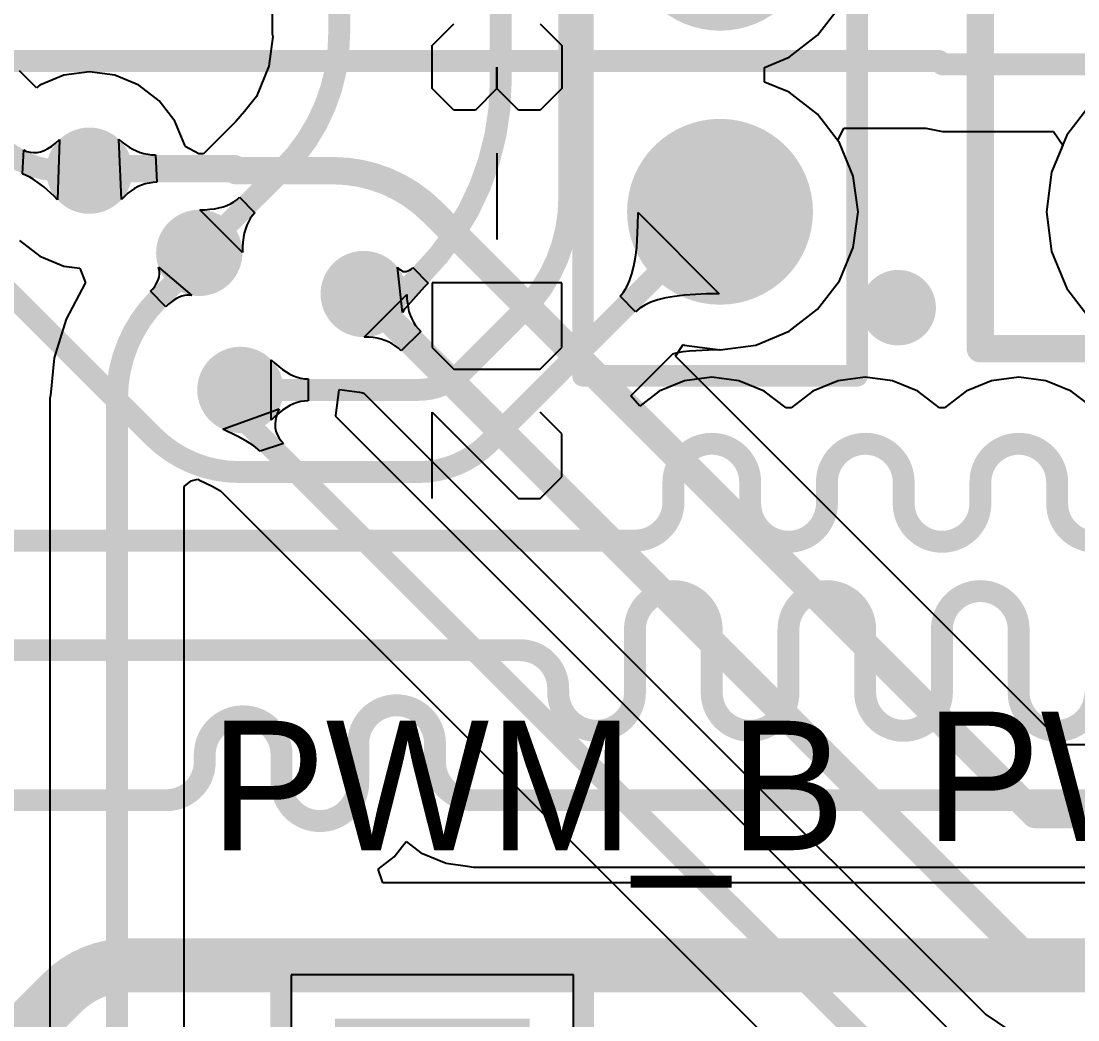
# Model space of a CAD drawing. Header units: millimetres. Extents: x -0.28 to 4.38, y -0.01 to 4.88.
# Drawn here: x 0.97 to 1.3556, y 2.0351 to 2.3996 of the extents above; entities that cross this region are included whole.
import ezdxf

# ---------------------------------------------------------------- set-up
doc = ezdxf.new("R2010")
doc.units = ezdxf.units.MM
doc.header["$MEASUREMENT"] = 0
for name, color, linetype in [('BottomLayer', 5, 'Continuous'), ('BottomOverlay', 54, 'Continuous'), ('BottomSolder', 6, 'Continuous'), ('MultiLayer', 9, 'Continuous'), ('PadHoleLayer', 156, 'Continuous'), ('TopLayer', 1, 'Continuous'), ('TopOverlay', 2, 'Continuous'), ('TopPaste', 8, 'Continuous'), ('TopSolder', 216, 'Continuous'), ('ViaHoleLayer', 16, 'Continuous')]:
    doc.layers.add(name, color=color, linetype=linetype)

# ---------------------------------------------------------------- blocks, each defined once
blk = doc.blocks.new('JP1_D1T_16')
at = {"layer": 'BottomLayer'}
blk.add_solid([(-0.0315, -0.0315), (0.0315, -0.0315), (-0.0315, 0.0315), (0.0315, 0.0315)], dxfattribs=at)
at = {"layer": 'BottomSolder'}
blk.add_solid([(-0.0355, -0.0355), (0.0355, -0.0355), (-0.0355, 0.0355), (0.0355, 0.0355)], dxfattribs=at)
at = {"layer": 'MultiLayer'}
blk.add_solid([(-0.0315, -0.0315), (0.0315, -0.0315), (-0.0315, 0.0315), (0.0315, 0.0315)], dxfattribs=at)
at = {"layer": 'PadHoleLayer', "const_width": 0.02165}
blk.add_lwpolyline([(-0.01083, 0, 1), (0.01083, 0, 1)], format="xyb", close=True, dxfattribs=at)
at = {"layer": 'TopLayer'}
blk.add_solid([(-0.0315, -0.0315), (0.0315, -0.0315), (-0.0315, 0.0315), (0.0315, 0.0315)], dxfattribs=at)
at = {"layer": 'TopOverlay'}
for points, const_width in [([(0.00492, 0.08071, 1), (-0.00492, 0.08071, 1)], 0.00984), ([(-0.00738, 0.08071, 1), (-0.00246, 0.08071, 1)], 0.00492), ([(0.00246, 0.08071, 1), (0.00738, 0.08071, 1)], 0.00492), ([(-0.05709, 0.05512, 1), (-0.05315, 0.05512, 1)], 0.00394), ([(-0.05709, 0.05512, 1), (-0.05315, 0.05512, 1)], 0.00394), ([(0.05315, 0.05512, 1), (0.05709, 0.05512, 1)], 0.00394), ([(0.05315, 0.05512, 1), (0.05709, 0.05512, 1)], 0.00394), ([(-0.05709, -0.05512, 1), (-0.05315, -0.05512, 1)], 0.00394), ([(-0.05709, -0.05512, 1), (-0.05315, -0.05512, 1)], 0.00394), ([(0.05315, -0.05512, 1), (0.05709, -0.05512, 1)], 0.00394), ([(0.05315, -0.05512, 1), (0.05709, -0.05512, 1)], 0.00394)]:
    blk.add_lwpolyline(points, format="xyb", close=True, dxfattribs=dict(at, const_width=const_width))
at = {"layer": 'TopOverlay', "const_width": 0.00787}
for points in [[(-0.05512, 0.05512), (-0.05512, -0.05512)], [(-0.05512, 0.05512), (0.05512, 0.05512)], [(0.05512, 0.05512), (0.05512, -0.05512)], [(-0.05512, -0.05512), (0.05512, -0.05512)]]:
    blk.add_lwpolyline(points, dxfattribs=at)
at = {"layer": 'TopSolder'}
blk.add_solid([(-0.0355, -0.0355), (0.0355, -0.0355), (-0.0355, 0.0355), (0.0355, 0.0355)], dxfattribs=at)
blk = doc.blocks.new('AS5047D_M______B_26')
at = {"layer": 'BottomOverlay', "const_width": 0.01}
for points in [[(-0.05, 0.68), (0.64, 0.68)], [(-0.05, 0.68), (-0.05, -0.07)]]:
    blk.add_lwpolyline(points, dxfattribs=at)
at = {"layer": 'BottomOverlay', "const_width": 0.005}
blk.add_lwpolyline([(-0.0525, 0.68, 1), (-0.0475, 0.68, 1)], format="xyb", close=True, dxfattribs=at)
blk.add_lwpolyline([(-0.0525, 0.68, 1), (-0.0475, 0.68, 1)], format="xyb", close=True, dxfattribs=at)
blk = doc.blocks.new('JP4_C1T_85')
at = {"layer": 'BottomLayer', "const_width": 0.02992}
blk.add_lwpolyline([(0.28504, 0, 1), (0.31496, 0, 1)], format="xyb", close=True, dxfattribs=at)
at = {"layer": 'BottomSolder', "const_width": 0.03392}
for points in [[(0.18304, 0, 1), (0.21696, 0, 1)], [(0.28304, 0, 1), (0.31696, 0, 1)]]:
    blk.add_lwpolyline(points, format="xyb", close=True, dxfattribs=at)
at = {"layer": 'MultiLayer', "const_width": 0.02992}
blk.add_lwpolyline([(0.28504, 0, 1), (0.31496, 0, 1)], format="xyb", close=True, dxfattribs=at)
at = {"layer": 'PadHoleLayer', "const_width": 0.02008}
blk.add_lwpolyline([(0.28996, 0, 1), (0.31004, 0, 1)], format="xyb", close=True, dxfattribs=at)
at = {"layer": 'TopLayer', "const_width": 0.02992}
blk.add_lwpolyline([(0.28504, 0, 1), (0.31496, 0, 1)], format="xyb", close=True, dxfattribs=at)
at = {"layer": 'TopOverlay', "const_width": 0.00787}
for points in [[(0.35985, 0.05), (-0.05984, 0.05)], [(0.35985, -0.05), (0.35985, 0.05)], [(0.35985, -0.05), (-0.05984, -0.05)]]:
    blk.add_lwpolyline(points, dxfattribs=at)
at = {"layer": 'TopOverlay', "const_width": 0.00394}
for points in [[(0.35788, 0.05, 1), (0.36182, 0.05, 1)], [(0.35788, 0.05, 1), (0.36182, 0.05, 1)], [(0.35788, -0.05, 1), (0.36182, -0.05, 1)], [(0.35788, -0.05, 1), (0.36182, -0.05, 1)]]:
    blk.add_lwpolyline(points, format="xyb", close=True, dxfattribs=at)
at = {"layer": 'TopSolder', "const_width": 0.03392}
for points in [[(0.18304, 0, 1), (0.21696, 0, 1)], [(0.28304, 0, 1), (0.31696, 0, 1)]]:
    blk.add_lwpolyline(points, format="xyb", close=True, dxfattribs=at)
blk = doc.blocks.new('RES_SMD_0603_BIG_99')
at = {"layer": 'TopLayer'}
for points in [[(-0.05575, -0.02165), (-0.02425, -0.02165), (-0.05575, 0.02165), (-0.02425, 0.02165)], [(0.02425, -0.02165), (0.05575, -0.02165), (0.02425, 0.02165), (0.05575, 0.02165)]]:
    blk.add_solid(points, dxfattribs=at)
at = {"layer": 'TopOverlay', "const_width": 0.00394}
for points in [[(0.06, 0.03), (-0.06, 0.03)], [(-0.06, 0.03), (-0.06, -0.03)], [(0.06, 0.03), (0.06, -0.03)], [(0.015, 0.02), (-0.015, 0.02)], [(-0.015, 0.02), (-0.015, -0.02)], [(0.015, 0.02), (0.015, -0.02)], [(0.015, -0.02), (-0.015, -0.02)], [(0.02, -0.03), (-0.06, -0.03)], [(0.06, -0.03), (0.02, -0.03)]]:
    blk.add_lwpolyline(points, dxfattribs=at)
at = {"layer": 'TopOverlay', "const_width": 0.00197}
for points in [[(-0.06098, 0.03, 1), (-0.05902, 0.03, 1)], [(-0.06098, 0.03, 1), (-0.05902, 0.03, 1)], [(0.05902, 0.03, 1), (0.06098, 0.03, 1)], [(0.05902, 0.03, 1), (0.06098, 0.03, 1)], [(-0.01599, 0.02, 1), (-0.01402, 0.02, 1)], [(-0.01599, 0.02, 1), (-0.01402, 0.02, 1)], [(0.01401, 0.02, 1), (0.01598, 0.02, 1)], [(0.01401, 0.02, 1), (0.01598, 0.02, 1)], [(-0.01599, -0.02, 1), (-0.01402, -0.02, 1)], [(-0.01599, -0.02, 1), (-0.01402, -0.02, 1)], [(0.01401, -0.02, 1), (0.01598, -0.02, 1)], [(0.01401, -0.02, 1), (0.01598, -0.02, 1)], [(-0.06098, -0.03, 1), (-0.05902, -0.03, 1)], [(-0.06098, -0.03, 1), (-0.05902, -0.03, 1)], [(0.01901, -0.03, 1), (0.02098, -0.03, 1)], [(0.01901, -0.03, 1), (0.02098, -0.03, 1)], [(0.05902, -0.03, 1), (0.06098, -0.03, 1)], [(0.05902, -0.03, 1), (0.06098, -0.03, 1)]]:
    blk.add_lwpolyline(points, format="xyb", close=True, dxfattribs=at)
at = {"layer": 'TopPaste'}
for points in [[(-0.05575, -0.02165), (-0.02425, -0.02165), (-0.05575, 0.02165), (-0.02425, 0.02165)], [(0.02425, -0.02165), (0.05575, -0.02165), (0.02425, 0.02165), (0.05575, 0.02165)]]:
    blk.add_solid(points, dxfattribs=at)
at = {"layer": 'TopSolder'}
for points in [[(-0.05975, -0.02565), (-0.02025, -0.02565), (-0.05975, 0.02565), (-0.02025, 0.02565)], [(0.02025, -0.02565), (0.05975, -0.02565), (0.02025, 0.02565), (0.05975, 0.02565)]]:
    blk.add_solid(points, dxfattribs=at)

msp = doc.modelspace()

# ---------------------------------------------------------------- linework, layer by layer
at = {"layer": 'BottomLayer'}
for p, q in [((1.26794, 2.35605), (1.27015, 2.36053)), ((1.27015, 2.36053), (1.30009, 2.36053)), ((1.30009, 2.36053), (1.30622, 2.35931)), ((1.00667, 2.33452), (1.00562, 2.35655)), ((1.00562, 2.35655), (1.00688, 2.35544)), ((1.26861, 2.35518), (1.26794, 2.35605)), ((1.30622, 2.35931), (1.34673, 2.35931)), ((1.34673, 2.35931), (1.35007, 2.35431)), ((1.00688, 2.35544), (1.00815, 2.35446)), ((1.00815, 2.35446), (1.00945, 2.35359)), ((1.00945, 2.35359), (1.01076, 2.35284)), ((1.01076, 2.35284), (1.01209, 2.3522)), ((1.01209, 2.3522), (1.01344, 2.35168)), ((1.27364, 2.34303), (1.26861, 2.35518)), ((1.35007, 2.35431), (1.34599, 2.34447)), ((1.01344, 2.35168), (1.01481, 2.35127)), ((1.01481, 2.35127), (1.01619, 2.35098)), ((1.01619, 2.35098), (1.0176, 2.35081)), ((1.0176, 2.35081), (1.01902, 2.35075)), ((1.01902, 2.35075), (1.01952, 2.34075)), ((1.34599, 2.34447), (1.34409, 2.33)), ((1.01667, 2.3405), (1.01529, 2.34019)), ((1.01808, 2.34069), (1.01667, 2.3405)), ((1.01952, 2.34075), (1.01808, 2.34069)), ((1.27535, 2.33), (1.27364, 2.34303)), ((1.00896, 2.33676), (1.00779, 2.33571)), ((1.01015, 2.3377), (1.00896, 2.33676)), ((1.01139, 2.33851), (1.01015, 2.3377)), ((1.01265, 2.33919), (1.01139, 2.33851)), ((1.01396, 2.33975), (1.01265, 2.33919)), ((1.01529, 2.34019), (1.01396, 2.33975)), ((1.00779, 2.33571), (1.00667, 2.33452)), ((1.27364, 2.31697), (1.27535, 2.33)), ((1.34409, 2.33), (1.34599, 2.31553)), ((0.96941, 2.3195), (0.97688, 2.31377)), ((0.97688, 2.31377), (0.98558, 2.31017)), ((1.26861, 2.30482), (1.27364, 2.31697)), ((1.34599, 2.31553), (1.35158, 2.30204)), ((0.98558, 2.31017), (0.9914, 2.30941)), ((1.02039, 2.30891), (1.02014, 2.30977)), ((1.02014, 2.30977), (1.03231, 2.29948)), ((0.9914, 2.30941), (0.99351, 2.30409)), ((1.02016, 2.30542), (1.0204, 2.3063)), ((1.02051, 2.30804), (1.02039, 2.30891)), ((1.0204, 2.3063), (1.02051, 2.30717)), ((1.02051, 2.30717), (1.02051, 2.30804)), ((0.99337, 2.30392), (0.98639, 2.29086)), ((0.99351, 2.30409), (0.99337, 2.30392)), ((1.01717, 2.30098), (1.01801, 2.30187)), ((1.01801, 2.30187), (1.01873, 2.30277)), ((1.01873, 2.30277), (1.01932, 2.30365)), ((1.01932, 2.30365), (1.0198, 2.30454)), ((1.0198, 2.30454), (1.02016, 2.30542)), ((1.2606, 2.2944), (1.26861, 2.30482)), ((1.35158, 2.30204), (1.36046, 2.29046)), ((1.02283, 2.29532), (1.01717, 2.30098)), ((1.02672, 2.29836), (1.02576, 2.29777)), ((1.02767, 2.29884), (1.02672, 2.29836)), ((1.02862, 2.29919), (1.02767, 2.29884)), ((1.02955, 2.29944), (1.02862, 2.29919)), ((1.03048, 2.29957), (1.02955, 2.29944)), ((1.0314, 2.29958), (1.03048, 2.29957)), ((1.03231, 2.29948), (1.0314, 2.29958)), ((1.09516, 2.28425), (1.11075, 2.29984)), ((1.11075, 2.29984), (1.11078, 2.29819)), ((1.11078, 2.29819), (1.11092, 2.2966)), ((1.02381, 2.29625), (1.02283, 2.29532)), ((1.02479, 2.29707), (1.02381, 2.29625)), ((1.02576, 2.29777), (1.02479, 2.29707)), ((1.11092, 2.2966), (1.11116, 2.29508)), ((1.11116, 2.29508), (1.11151, 2.29363)), ((1.25018, 2.28639), (1.2606, 2.2944)), ((0.98639, 2.29086), (0.98209, 2.27668)), ((1.11151, 2.29363), (1.11196, 2.29224)), ((1.11196, 2.29224), (1.11252, 2.29092)), ((1.11252, 2.29092), (1.11318, 2.28966)), ((1.11318, 2.28966), (1.11394, 2.28847)), ((1.11394, 2.28847), (1.11481, 2.28735)), ((1.11481, 2.28735), (1.11578, 2.28629)), ((1.23803, 2.28136), (1.25018, 2.28639)), ((1.09681, 2.28422), (1.09516, 2.28425)), ((1.0984, 2.28408), (1.09681, 2.28422)), ((1.09992, 2.28384), (1.0984, 2.28408)), ((1.10137, 2.28349), (1.09992, 2.28384)), ((1.10276, 2.28304), (1.10137, 2.28349)), ((1.10408, 2.28248), (1.10276, 2.28304)), ((1.11578, 2.28629), (1.10871, 2.27922)), ((1.10534, 2.28182), (1.10408, 2.28248)), ((1.10653, 2.28106), (1.10534, 2.28182)), ((1.10765, 2.28019), (1.10653, 2.28106)), ((1.10871, 2.27922), (1.10765, 2.28019)), ((1.20877, 2.27728), (1.21161, 2.28151)), ((1.21161, 2.28151), (1.21197, 2.28136)), ((1.21197, 2.28136), (1.225, 2.27965)), ((1.225, 2.27965), (1.23803, 2.28136)), ((0.98209, 2.27668), (0.98074, 2.26299)), ((1.35056, 2.13549), (1.20877, 2.27728)), ((1.08483, 2.25567), (1.08606, 2.265)), ((1.08606, 2.265), (1.08616, 2.26511)), ((1.08616, 2.26511), (1.09345, 2.26415)), ((1.09345, 2.26415), (1.09472, 2.26387)), ((1.09472, 2.26387), (1.09509, 2.26386)), ((1.09509, 2.26386), (1.32198, 2.03698)), ((0.98074, 2.26299), (0.98053, 2.26194)), ((0.98053, 2.26194), (0.98053, 2.02306)), ((1.04361, 2.25061), (1.06416, 2.25811)), ((1.06352, 2.25663), (1.06305, 2.2552)), ((1.06416, 2.25811), (1.06352, 2.25663)), ((1.0847, 2.25536), (1.08483, 2.25567)), ((1.06277, 2.25381), (1.06265, 2.25247)), ((1.06265, 2.25247), (1.06272, 2.25118)), ((1.06305, 2.2552), (1.06277, 2.25381)), ((1.34625, 1.99382), (1.0847, 2.25536)), ((1.04905, 2.24801), (1.04361, 2.25061)), ((1.05203, 2.24637), (1.04905, 2.24801)), ((1.06272, 2.25118), (1.06296, 2.24994)), ((1.06296, 2.24994), (1.06338, 2.24873)), ((1.06338, 2.24873), (1.06398, 2.24758)), ((1.0545, 2.2448), (1.05203, 2.24637)), ((1.05553, 2.24404), (1.0545, 2.2448)), ((1.05644, 2.2433), (1.05553, 2.24404)), ((1.0657, 2.24541), (1.05722, 2.24258)), ((1.06398, 2.24758), (1.06475, 2.24647)), ((1.06475, 2.24647), (1.0657, 2.24541)), ((1.05722, 2.24258), (1.05644, 2.2433)), ((1.03206, 2.2318), (1.03447, 2.23247)), ((1.03447, 2.23247), (1.03483, 2.2322)), ((1.02947, 2.22974), (1.03206, 2.2318)), ((1.02947, 2.02641), (1.02947, 2.22974)), ((1.03483, 2.2322), (1.03974, 2.22986)), ((1.03974, 2.22986), (1.04163, 2.22882)), ((1.04163, 2.22882), (1.04274, 2.22811)), ((1.04274, 2.22811), (1.27241, 1.99844)), ((2.25944, 2.13549), (1.35056, 2.13549)), ((1.1715, 2.0515), (1.0685, 2.0515)), ((1.0685, 2.0515), (1.0685, 1.95447)), ((1.1715, 1.99382), (1.1715, 2.0515)), ((1.32198, 2.03698), (1.33025, 2.03145))]:
    msp.add_line(p, q, dxfattribs=at)
for points, const_width in [([(0.65414, 2.385), (1.305, 2.385)], 0.008), ([(1.305, 2.385), (1.30622, 2.38378)], 0.008), ([(1.30622, 2.38378), (1.94622, 2.38378)], 0.008), ([(0.99491, 2.345), (0.99566, 2.34575)], 0.01), ([(0.99566, 2.34575), (1.04774, 2.34575)], 0.01), ([(1.04774, 2.34575), (1.04848, 2.345)], 0.01), ([(1.04848, 2.345), (1.08379, 2.345)], 0.01), ([(1.12, 2.33), (1.34, 2.11)], 0.01), ([(1.035, 2.31315), (1.035, 2.315)], 0.008), ([(1.02, 2.29815), (1.035, 2.31315)], 0.008), ([(1.095, 2.3), (1.34, 2.055)], 0.01), ([(1.05, 2.25546), (1.05, 2.265)], 0.008), ([(1.005, 2.02306), (1.005, 2.26194)], 0.008), ([(1.05, 2.25546), (1.33611, 1.96935)], 0.008), ([(1.34, 2.11), (1.905, 2.11)], 0.01), ([(1.34, 2.055), (1.83, 2.055)], 0.01)]:
    msp.add_lwpolyline(points, dxfattribs=dict(at, const_width=const_width))
for points, const_width in [([(1.303, 2.385, 1), (1.307, 2.385, 1)], 0.004), ([(1.303, 2.385, 1), (1.307, 2.385, 1)], 0.004), ([(1.30422, 2.38378, 1), (1.30822, 2.38378, 1)], 0.004), ([(1.30422, 2.38378, 1), (1.30822, 2.38378, 1)], 0.004), ([(0.98703, 2.345, 1), (1.00278, 2.345, 1)], 0.01575), ([(0.99241, 2.345, 1), (0.99741, 2.345, 1)], 0.005), ([(0.99316, 2.34575, 1), (0.99816, 2.34575, 1)], 0.005), ([(0.99316, 2.34575, 1), (0.99816, 2.34575, 1)], 0.005), ([(1.04524, 2.34575, 1), (1.05024, 2.34575, 1)], 0.005), ([(1.04524, 2.34575, 1), (1.05024, 2.34575, 1)], 0.005), ([(1.04598, 2.345, 1), (1.05098, 2.345, 1)], 0.005), ([(1.04598, 2.345, 1), (1.05098, 2.345, 1)], 0.005), ([(1.08129, 2.345, 1), (1.08629, 2.345, 1)], 0.005), ([(1.08129, 2.345, 1), (1.08629, 2.345, 1)], 0.005), ([(1.1175, 2.33, 1), (1.1225, 2.33, 1)], 0.005), ([(1.1175, 2.33, 1), (1.1225, 2.33, 1)], 0.005), ([(1.02713, 2.315, 1), (1.04287, 2.315, 1)], 0.01575), ([(1.033, 2.315, 1), (1.037, 2.315, 1)], 0.004), ([(1.033, 2.31315, 1), (1.037, 2.31315, 1)], 0.004), ([(1.033, 2.31315, 1), (1.037, 2.31315, 1)], 0.004), ([(1.08713, 2.3, 1), (1.10287, 2.3, 1)], 0.01575), ([(1.28311, 2.295, 1), (1.29689, 2.295, 1)], 0.01378), ([(1.01799, 2.29814, 1), (1.02199, 2.29814, 1)], 0.004), ([(1.01799, 2.29814, 1), (1.02199, 2.29814, 1)], 0.004), ([(1.018, 2.29815, 1), (1.022, 2.29815, 1)], 0.004), ([(1.018, 2.29815, 1), (1.022, 2.29815, 1)], 0.004), ([(1.0925, 2.3, 1), (1.0975, 2.3, 1)], 0.005), ([(1.04213, 2.265, 1), (1.05787, 2.265, 1)], 0.01575), ([(1.048, 2.265, 1), (1.052, 2.265, 1)], 0.004), ([(1.003, 2.26194, 1), (1.007, 2.26194, 1)], 0.004), ([(1.003, 2.26194, 1), (1.007, 2.26194, 1)], 0.004), ([(1.048, 2.25546, 1), (1.052, 2.25546, 1)], 0.004), ([(1.048, 2.25546, 1), (1.052, 2.25546, 1)], 0.004), ([(1.3375, 2.11, 1), (1.3425, 2.11, 1)], 0.005), ([(1.3375, 2.11, 1), (1.3425, 2.11, 1)], 0.005), ([(1.3375, 2.055, 1), (1.3425, 2.055, 1)], 0.005), ([(1.3375, 2.055, 1), (1.3425, 2.055, 1)], 0.005)]:
    msp.add_lwpolyline(points, format="xyb", close=True, dxfattribs=dict(at, const_width=const_width))
for points, const_width in [([(1.08379, 2.345, -0.198912), (1.12, 2.33)], 0.01), ([(1.005, 2.26194, -0.198851), (1.01999, 2.29814)], 0.008), ([(1.01999, 2.29814, -0.000059), (1.02, 2.29815)], 0.008)]:
    msp.add_lwpolyline(points, format="xyb", dxfattribs=dict(at, const_width=const_width))
at = {"layer": 'MultiLayer'}
for points, const_width in [([(0.98703, 2.345, 1), (1.00278, 2.345, 1)], 0.01575), ([(1.02713, 2.315, 1), (1.04287, 2.315, 1)], 0.01575), ([(1.08713, 2.3, 1), (1.10287, 2.3, 1)], 0.01575), ([(1.28311, 2.295, 1), (1.29689, 2.295, 1)], 0.01378), ([(1.04213, 2.265, 1), (1.05787, 2.265, 1)], 0.01575)]:
    msp.add_lwpolyline(points, format="xyb", close=True, dxfattribs=dict(at, const_width=const_width))
at = {"layer": 'TopLayer'}
for p, q in [((1.06159, 2.45716), (1.06159, 2.395)), ((1.2606, 2.3944), (1.26861, 2.40482)), ((1.06159, 2.395), (1.06181, 2.39391)), ((1.25018, 2.38639), (1.2606, 2.3944)), ((1.06181, 2.39391), (1.06039, 2.38316)), ((1.06039, 2.38316), (1.05582, 2.37212)), ((1.24127, 2.38271), (1.25018, 2.38639)), ((0.97283, 2.37803), (0.96937, 2.38149)), ((0.98558, 2.37983), (0.97688, 2.37623)), ((0.99491, 2.38106), (0.98558, 2.37983)), ((1.00424, 2.37983), (0.99491, 2.38106)), ((1.01294, 2.37623), (1.00424, 2.37983)), ((1.24127, 2.37729), (1.24127, 2.38271)), ((0.97561, 2.37525), (0.97283, 2.37803)), ((0.97688, 2.37623), (0.97561, 2.37525)), ((1.0204, 2.3705), (1.01294, 2.37623)), ((1.25018, 2.37361), (1.24127, 2.37729)), ((1.05582, 2.37212), (1.05156, 2.36656)), ((1.2606, 2.3656), (1.25018, 2.37361)), ((1.02613, 2.36303), (1.0204, 2.3705)), ((1.36046, 2.36954), (1.35158, 2.35796)), ((1.05156, 2.36656), (1.04831, 2.36292)), ((1.26861, 2.35518), (1.2606, 2.3656)), ((1.02974, 2.35433), (1.02613, 2.36303)), ((1.04829, 2.3629), (1.04477, 2.35937)), ((1.0483, 2.3629), (1.04829, 2.3629)), ((1.04831, 2.36291), (1.0483, 2.36291)), ((1.0483, 2.36291), (1.0483, 2.3629)), ((1.04831, 2.36292), (1.04831, 2.36291)), ((0.98257, 2.35507), (0.98401, 2.35637)), ((0.98401, 2.35637), (0.98332, 2.33433)), ((1.04477, 2.35937), (1.03657, 2.35118)), ((1.35158, 2.35796), (1.34599, 2.34447)), ((0.97051, 2.3439), (0.97093, 2.35258)), ((0.97093, 2.35258), (0.9721, 2.35204)), ((0.9721, 2.35204), (0.97331, 2.3517)), ((0.9758, 2.35165), (0.9771, 2.35193)), ((0.9771, 2.35193), (0.97842, 2.35241)), ((0.97842, 2.35241), (0.97977, 2.35309)), ((0.97977, 2.35309), (0.98116, 2.35398)), ((0.98116, 2.35398), (0.98257, 2.35507)), ((1.0298, 2.35383), (1.02974, 2.35433)), ((1.03486, 2.35114), (1.0298, 2.35383)), ((1.27364, 2.34303), (1.26861, 2.35518)), ((0.97331, 2.3517), (0.97454, 2.35158)), ((0.97454, 2.35158), (0.9758, 2.35165)), ((1.03624, 2.35116), (1.03486, 2.35114)), ((1.03657, 2.35118), (1.03624, 2.35116)), ((1.34599, 2.34447), (1.34409, 2.33)), ((0.97312, 2.34263), (0.97051, 2.3439)), ((0.97442, 2.34187), (0.97312, 2.34263)), ((0.97699, 2.34012), (0.97442, 2.34187)), ((1.27535, 2.33), (1.27364, 2.34303)), ((0.97827, 2.33912), (0.97699, 2.34012)), ((0.98207, 2.33565), (0.97827, 2.33912)), ((0.98332, 2.33433), (0.98207, 2.33565)), ((1.04509, 2.33233), (1.04638, 2.33293)), ((1.04638, 2.33293), (1.04756, 2.33362)), ((1.04756, 2.33362), (1.04865, 2.3344)), ((1.04865, 2.3344), (1.04962, 2.33528)), ((1.04962, 2.33528), (1.05528, 2.32962)), ((1.03516, 2.33075), (1.03707, 2.33077)), ((1.05075, 2.31516), (1.03516, 2.33075)), ((1.03707, 2.33077), (1.03888, 2.3309)), ((1.03888, 2.3309), (1.04059, 2.33111)), ((1.04059, 2.33111), (1.04219, 2.33143)), ((1.04219, 2.33143), (1.04369, 2.33183)), ((1.04369, 2.33183), (1.04509, 2.33233)), ((1.05528, 2.32962), (1.0544, 2.32864)), ((1.19506, 2.32512), (1.19508, 2.3297)), ((1.19508, 2.3297), (1.2247, 2.30008)), ((1.27364, 2.31697), (1.27535, 2.33)), ((1.34409, 2.33), (1.34599, 2.31553)), ((1.05233, 2.32509), (1.05183, 2.32369)), ((1.05293, 2.32638), (1.05233, 2.32509)), ((1.05362, 2.32756), (1.05293, 2.32638)), ((1.0544, 2.32864), (1.05362, 2.32756)), ((1.19459, 2.31699), (1.19506, 2.32512)), ((1.05143, 2.32219), (1.05111, 2.32059)), ((1.05183, 2.32369), (1.05143, 2.32219)), ((1.0509, 2.31888), (1.05077, 2.31707)), ((1.05111, 2.32059), (1.0509, 2.31888)), ((1.05077, 2.31707), (1.05075, 2.31516)), ((1.19356, 2.3102), (1.19414, 2.31343)), ((1.19414, 2.31343), (1.19459, 2.31699)), ((1.26861, 2.30482), (1.27364, 2.31697)), ((1.34599, 2.31553), (1.35158, 2.30204)), ((1.1092, 2.29319), (1.10734, 2.30979)), ((1.10734, 2.30979), (1.10785, 2.30922)), ((1.11228, 2.3091), (1.11288, 2.30965)), ((1.11288, 2.30965), (1.11854, 2.30399)), ((1.19283, 2.30732), (1.19356, 2.3102)), ((1.10785, 2.30922), (1.10836, 2.30877)), ((1.10836, 2.30877), (1.10889, 2.30844)), ((1.10889, 2.30844), (1.10943, 2.30824)), ((1.10943, 2.30824), (1.10998, 2.30817)), ((1.10998, 2.30817), (1.11054, 2.30822)), ((1.11054, 2.30822), (1.11111, 2.30839)), ((1.11111, 2.30839), (1.11169, 2.30868)), ((1.11169, 2.30868), (1.11228, 2.3091)), ((1.19196, 2.30477), (1.19283, 2.30732)), ((1.11701, 2.30244), (1.11, 2.29452)), ((1.11854, 2.30399), (1.11701, 2.30244)), ((1.1898, 2.3007), (1.19095, 2.30257)), ((1.19095, 2.30257), (1.19196, 2.30477)), ((1.2606, 2.2944), (1.26861, 2.30482)), ((1.35158, 2.30204), (1.36046, 2.29046)), ((1.18851, 2.29917), (1.1898, 2.3007)), ((1.19417, 2.29351), (1.18851, 2.29917)), ((1.2052, 2.29856), (1.20232, 2.29783)), ((1.20843, 2.29914), (1.2052, 2.29856)), ((1.21199, 2.29959), (1.20843, 2.29914)), ((1.22012, 2.30006), (1.21199, 2.29959)), ((1.2247, 2.30008), (1.22012, 2.30006)), ((1.11, 2.29452), (1.10954, 2.2938)), ((1.1957, 2.2948), (1.19417, 2.29351)), ((1.19757, 2.29595), (1.1957, 2.2948)), ((1.19977, 2.29696), (1.19757, 2.29595)), ((1.20232, 2.29783), (1.19977, 2.29696)), ((1.25018, 2.28639), (1.2606, 2.2944)), ((1.10954, 2.2938), (1.1092, 2.29319)), ((1.23803, 2.28136), (1.25018, 2.28639)), ((1.20953, 2.27862), (1.21152, 2.27898)), ((1.21152, 2.27898), (1.21384, 2.27927)), ((1.21384, 2.27927), (1.22076, 2.27967)), ((1.22076, 2.27967), (1.2247, 2.27969)), ((1.2247, 2.27969), (1.225, 2.27965)), ((1.225, 2.27965), (1.23803, 2.28136)), ((1.06125, 2.25398), (1.06125, 2.27602)), ((1.06125, 2.27602), (1.06262, 2.27469)), ((1.19248, 2.26288), (1.20774, 2.27813)), ((1.20774, 2.27813), (1.20812, 2.27826)), ((1.20812, 2.27826), (1.20953, 2.27862)), ((1.06262, 2.27469), (1.06399, 2.2735)), ((1.06399, 2.2735), (1.06535, 2.27244)), ((1.06535, 2.27244), (1.0667, 2.27153)), ((1.0667, 2.27153), (1.06805, 2.27076)), ((1.06805, 2.27076), (1.06939, 2.27012)), ((1.06939, 2.27012), (1.07072, 2.26963)), ((1.07072, 2.26963), (1.07205, 2.26928)), ((1.07205, 2.26928), (1.07337, 2.26907)), ((1.07337, 2.26907), (1.07468, 2.269)), ((1.07468, 2.269), (1.07468, 2.261)), ((1.21208, 2.26835), (1.20284, 2.26452)), ((1.222, 2.26965), (1.21208, 2.26835)), ((1.23192, 2.26835), (1.222, 2.26965)), ((1.24116, 2.26452), (1.23192, 2.26835)), ((1.26808, 2.26835), (1.25884, 2.26452)), ((1.278, 2.26965), (1.26808, 2.26835)), ((1.28792, 2.26835), (1.278, 2.26965)), ((1.29716, 2.26452), (1.28792, 2.26835)), ((1.32408, 2.26835), (1.31484, 2.26452)), ((1.334, 2.26965), (1.32408, 2.26835)), ((1.34392, 2.26835), (1.334, 2.26965)), ((1.35316, 2.26452), (1.34392, 2.26835)), ((1.20284, 2.26452), (1.19579, 2.25911)), ((1.2491, 2.25843), (1.24116, 2.26452)), ((1.25884, 2.26452), (1.2509, 2.25843)), ((1.3051, 2.25843), (1.29716, 2.26452)), ((1.31484, 2.26452), (1.3069, 2.25843)), ((1.3611, 2.25843), (1.35316, 2.26452)), ((1.06939, 2.25988), (1.06805, 2.25924)), ((1.07072, 2.26037), (1.06939, 2.25988)), ((1.07205, 2.26072), (1.07072, 2.26037)), ((1.07337, 2.26093), (1.07205, 2.26072)), ((1.07468, 2.261), (1.07337, 2.26093)), ((1.19579, 2.25911), (1.19248, 2.26288)), ((1.06399, 2.2565), (1.06262, 2.25531)), ((1.06535, 2.25756), (1.06399, 2.2565)), ((1.0667, 2.25847), (1.06535, 2.25756)), ((1.06805, 2.25924), (1.0667, 2.25847)), ((1.2509, 2.25843), (1.2491, 2.25843)), ((1.3069, 2.25843), (1.3051, 2.25843)), ((1.06262, 2.25531), (1.06125, 2.25398)), ((1.1061, 2.09453), (1.11045, 2.10019)), ((1.11045, 2.10019), (1.11583, 2.09606)), ((1.10033, 2.0901), (1.1061, 2.09453)), ((1.11583, 2.09606), (1.12508, 2.09223)), ((1.10203, 2.0851), (1.10033, 2.0901)), ((1.12508, 2.09223), (1.13288, 2.0912)), ((1.13288, 2.0912), (1.135, 2.09078)), ((1.135, 2.09078), (1.69435, 2.09078)), ((1.71731, 2.0851), (1.10203, 2.0851))]:
    msp.add_line(p, q, dxfattribs=at)
for points, const_width in [([(1.145, 2.37753), (1.145, 2.56763)], 0.008), ([(1.17, 2.335), (1.17, 2.56687)], 0.008), ([(1.08606, 2.395), (1.08606, 2.50863)], 0.008), ([(0.98482, 2.345), (0.99491, 2.345)], 0.008), ([(1.035, 2.315), (1.0656, 2.3456)], 0.008), ([(0.92558, 2.34058), (1.01808, 2.24808)], 0.008), ([(1.14061, 2.24561), (1.225, 2.33)], 0.008), ([(1.10889, 2.3), (1.11571, 2.30682)], 0.008), ([(1.095, 2.3), (1.10889, 2.3)], 0.008), ([(1.13088, 2.27158), (1.15282, 2.29352)], 0.008), ([(1.05, 2.265), (1.115, 2.265)], 0.008), ([(1.04967, 2.235), (1.115, 2.235)], 0.008), ([(1.208, 2.224), (1.208, 2.23133)], 0.008), ([(1.236, 2.22356), (1.236, 2.23133)], 0.008), ([(1.264, 2.22356), (1.264, 2.23133)], 0.008), ([(1.292, 2.22356), (1.292, 2.23133)], 0.008), ([(1.32, 2.22356), (1.32, 2.23133)], 0.008), ([(1.348, 2.22356), (1.348, 2.23133)], 0.008), ([(0.965, 2.21), (1.19, 2.21)], 0.008), ([(1.19, 2.21), (1.194, 2.21)], 0.008), ([(1.19396, 2.15457), (1.19396, 2.17756)], 0.008), ([(1.22196, 2.15457), (1.22196, 2.17756)], 0.008), ([(1.24996, 2.15457), (1.24996, 2.17756)], 0.008), ([(1.27796, 2.15457), (1.27796, 2.17756)], 0.008), ([(1.30596, 2.15457), (1.30596, 2.17756)], 0.008), ([(1.33396, 2.15457), (1.33396, 2.17756)], 0.008), ([(0.95997, 2.17), (1.15196, 2.17)], 0.008), ([(1.16596, 2.15457), (1.16596, 2.156)], 0.008), ([(1.093, 2.12163), (1.093, 2.13589)], 0.008), ([(1.121, 2.12925), (1.121, 2.13589)], 0.008), ([(1.037, 2.12925), (1.037, 2.13187)], 0.008), ([(1.065, 2.12163), (1.065, 2.13187)], 0.008), ([(0.93414, 2.11525), (1.023, 2.11525)], 0.008), ([(1.135, 2.11525), (1.167, 2.11525)], 0.008), ([(1.167, 2.11525), (1.69435, 2.11525)], 0.008), ([(1.00914, 2.055), (1.72977, 2.055)], 0.01969), ([(0.96257, 2.02257), (0.985, 2.045)], 0.01969)]:
    msp.add_lwpolyline(points, dxfattribs=dict(at, const_width=const_width))
for points, const_width in [([(1.08606, 2.395, -0.198845), (1.06561, 2.34561)], 0.008), ([(1.145, 2.37753, -0.198912), (1.11571, 2.30682)], 0.008), ([(0.98482, 2.345, -0.198912), (0.96166, 2.35459)], 0.008), ([(1.06561, 2.34561, -0.000065), (1.0656, 2.3456)], 0.008), ([(1.17, 2.335, -0.198912), (1.15282, 2.29352)], 0.008), ([(1.13088, 2.27158, -0.198912), (1.115, 2.265)], 0.008), ([(1.04967, 2.235, -0.198912), (1.01808, 2.24808)], 0.008), ([(1.14061, 2.24561, -0.198912), (1.115, 2.235)], 0.008), ([(1.208, 2.23133, -1), (1.236, 2.23133)], 0.008), ([(1.264, 2.23133, -1), (1.292, 2.23133)], 0.008), ([(1.32, 2.23133, -1), (1.348, 2.23133)], 0.008), ([(1.208, 2.224, -0.414214), (1.194, 2.21)], 0.008), ([(1.264, 2.22356, -1), (1.236, 2.22356)], 0.008), ([(1.32, 2.22356, -1), (1.292, 2.22356)], 0.008), ([(1.376, 2.22356, -1), (1.348, 2.22356)], 0.008), ([(1.19396, 2.17756, -1), (1.22196, 2.17756)], 0.008), ([(1.24996, 2.17756, -1), (1.27796, 2.17756)], 0.008), ([(1.30596, 2.17756, -1), (1.33396, 2.17756)], 0.008), ([(1.15196, 2.17, -0.414214), (1.16596, 2.156)], 0.008), ([(1.19396, 2.15457, -1), (1.16596, 2.15457)], 0.008), ([(1.24996, 2.15457, -1), (1.22196, 2.15457)], 0.008), ([(1.30596, 2.15457, -1), (1.27796, 2.15457)], 0.008), ([(1.36196, 2.15457, -1), (1.33396, 2.15457)], 0.008), ([(1.093, 2.13589, -1), (1.121, 2.13589)], 0.008), ([(1.037, 2.13187, -1), (1.065, 2.13187)], 0.008), ([(1.037, 2.12925, -0.414214), (1.023, 2.11525)], 0.008), ([(1.135, 2.11525, -0.414214), (1.121, 2.12925)], 0.008), ([(1.093, 2.12163, -1), (1.065, 2.12163)], 0.008), ([(0.98502, 2.04502, -0.198671), (1.00914, 2.055)], 0.01969), ([(0.985, 2.045, -0.000232), (0.98502, 2.04502)], 0.01969)]:
    msp.add_lwpolyline(points, format="xyb", dxfattribs=dict(at, const_width=const_width))
for points, const_width in [([(1.08406, 2.395, 1), (1.08806, 2.395, 1)], 0.004), ([(1.08406, 2.395, 1), (1.08806, 2.395, 1)], 0.004), ([(1.143, 2.37753, 1), (1.147, 2.37753, 1)], 0.004), ([(1.143, 2.37753, 1), (1.147, 2.37753, 1)], 0.004), ([(0.98703, 2.345, 1), (1.00278, 2.345, 1)], 0.01575), ([(0.98282, 2.345, 1), (0.98682, 2.345, 1)], 0.004), ([(0.98282, 2.345, 1), (0.98682, 2.345, 1)], 0.004), ([(0.99291, 2.345, 1), (0.99691, 2.345, 1)], 0.004), ([(1.0636, 2.3456, 1), (1.0676, 2.3456, 1)], 0.004), ([(1.0636, 2.3456, 1), (1.0676, 2.3456, 1)], 0.004), ([(1.06361, 2.34561, 1), (1.06761, 2.34561, 1)], 0.004), ([(1.06361, 2.34561, 1), (1.06761, 2.34561, 1)], 0.004), ([(1.168, 2.335, 1), (1.172, 2.335, 1)], 0.004), ([(1.168, 2.335, 1), (1.172, 2.335, 1)], 0.004), ([(1.223, 2.33, 1), (1.227, 2.33, 1)], 0.004), ([(1.02713, 2.315, 1), (1.04287, 2.315, 1)], 0.01575), ([(1.033, 2.315, 1), (1.037, 2.315, 1)], 0.004), ([(1.08713, 2.3, 1), (1.10287, 2.3, 1)], 0.01575), ([(1.11371, 2.30682, 1), (1.11771, 2.30682, 1)], 0.004), ([(1.11371, 2.30682, 1), (1.11771, 2.30682, 1)], 0.004), ([(1.28311, 2.295, 1), (1.29689, 2.295, 1)], 0.01378), ([(1.093, 2.3, 1), (1.097, 2.3, 1)], 0.004), ([(1.10689, 2.3, 1), (1.11089, 2.3, 1)], 0.004), ([(1.10689, 2.3, 1), (1.11089, 2.3, 1)], 0.004), ([(1.15082, 2.29352, 1), (1.15482, 2.29352, 1)], 0.004), ([(1.15082, 2.29352, 1), (1.15482, 2.29352, 1)], 0.004), ([(1.04213, 2.265, 1), (1.05787, 2.265, 1)], 0.01575), ([(1.12888, 2.27158, 1), (1.13288, 2.27158, 1)], 0.004), ([(1.12888, 2.27158, 1), (1.13288, 2.27158, 1)], 0.004), ([(1.048, 2.265, 1), (1.052, 2.265, 1)], 0.004), ([(1.113, 2.265, 1), (1.117, 2.265, 1)], 0.004), ([(1.113, 2.265, 1), (1.117, 2.265, 1)], 0.004), ([(1.01608, 2.24808, 1), (1.02008, 2.24808, 1)], 0.004), ([(1.01608, 2.24808, 1), (1.02008, 2.24808, 1)], 0.004), ([(1.13861, 2.24561, 1), (1.14261, 2.24561, 1)], 0.004), ([(1.13861, 2.24561, 1), (1.14261, 2.24561, 1)], 0.004), ([(1.04767, 2.235, 1), (1.05167, 2.235, 1)], 0.004), ([(1.04767, 2.235, 1), (1.05167, 2.235, 1)], 0.004), ([(1.113, 2.235, 1), (1.117, 2.235, 1)], 0.004), ([(1.113, 2.235, 1), (1.117, 2.235, 1)], 0.004), ([(1.206, 2.23133, 1), (1.21, 2.23133, 1)], 0.004), ([(1.206, 2.23133, 1), (1.21, 2.23133, 1)], 0.004), ([(1.234, 2.23133, 1), (1.238, 2.23133, 1)], 0.004), ([(1.234, 2.23133, 1), (1.238, 2.23133, 1)], 0.004), ([(1.262, 2.23133, 1), (1.266, 2.23133, 1)], 0.004), ([(1.262, 2.23133, 1), (1.266, 2.23133, 1)], 0.004), ([(1.29, 2.23133, 1), (1.294, 2.23133, 1)], 0.004), ([(1.29, 2.23133, 1), (1.294, 2.23133, 1)], 0.004), ([(1.318, 2.23133, 1), (1.322, 2.23133, 1)], 0.004), ([(1.318, 2.23133, 1), (1.322, 2.23133, 1)], 0.004), ([(1.346, 2.23133, 1), (1.35, 2.23133, 1)], 0.004), ([(1.346, 2.23133, 1), (1.35, 2.23133, 1)], 0.004), ([(1.206, 2.224, 1), (1.21, 2.224, 1)], 0.004), ([(1.206, 2.224, 1), (1.21, 2.224, 1)], 0.004), ([(1.234, 2.22356, 1), (1.238, 2.22356, 1)], 0.004), ([(1.234, 2.22356, 1), (1.238, 2.22356, 1)], 0.004), ([(1.262, 2.22356, 1), (1.266, 2.22356, 1)], 0.004), ([(1.262, 2.22356, 1), (1.266, 2.22356, 1)], 0.004), ([(1.29, 2.22356, 1), (1.294, 2.22356, 1)], 0.004), ([(1.29, 2.22356, 1), (1.294, 2.22356, 1)], 0.004), ([(1.318, 2.22356, 1), (1.322, 2.22356, 1)], 0.004), ([(1.318, 2.22356, 1), (1.322, 2.22356, 1)], 0.004), ([(1.346, 2.22356, 1), (1.35, 2.22356, 1)], 0.004), ([(1.346, 2.22356, 1), (1.35, 2.22356, 1)], 0.004), ([(1.188, 2.21, 1), (1.192, 2.21, 1)], 0.004), ([(1.188, 2.21, 1), (1.192, 2.21, 1)], 0.004), ([(1.192, 2.21, 1), (1.196, 2.21, 1)], 0.004), ([(1.192, 2.21, 1), (1.196, 2.21, 1)], 0.004), ([(1.19196, 2.17756, 1), (1.19596, 2.17756, 1)], 0.004), ([(1.19196, 2.17756, 1), (1.19596, 2.17756, 1)], 0.004), ([(1.21996, 2.17756, 1), (1.22396, 2.17756, 1)], 0.004), ([(1.21996, 2.17756, 1), (1.22396, 2.17756, 1)], 0.004), ([(1.24796, 2.17756, 1), (1.25196, 2.17756, 1)], 0.004), ([(1.24796, 2.17756, 1), (1.25196, 2.17756, 1)], 0.004), ([(1.27596, 2.17756, 1), (1.27996, 2.17756, 1)], 0.004), ([(1.27596, 2.17756, 1), (1.27996, 2.17756, 1)], 0.004), ([(1.30396, 2.17756, 1), (1.30796, 2.17756, 1)], 0.004), ([(1.30396, 2.17756, 1), (1.30796, 2.17756, 1)], 0.004), ([(1.33196, 2.17756, 1), (1.33596, 2.17756, 1)], 0.004), ([(1.33196, 2.17756, 1), (1.33596, 2.17756, 1)], 0.004), ([(1.14996, 2.17, 1), (1.15396, 2.17, 1)], 0.004), ([(1.14996, 2.17, 1), (1.15396, 2.17, 1)], 0.004), ([(1.16396, 2.156, 1), (1.16796, 2.156, 1)], 0.004), ([(1.16396, 2.156, 1), (1.16796, 2.156, 1)], 0.004), ([(1.16396, 2.15457, 1), (1.16796, 2.15457, 1)], 0.004), ([(1.16396, 2.15457, 1), (1.16796, 2.15457, 1)], 0.004), ([(1.19196, 2.15457, 1), (1.19596, 2.15457, 1)], 0.004), ([(1.19196, 2.15457, 1), (1.19596, 2.15457, 1)], 0.004), ([(1.21996, 2.15457, 1), (1.22396, 2.15457, 1)], 0.004), ([(1.21996, 2.15457, 1), (1.22396, 2.15457, 1)], 0.004), ([(1.24796, 2.15457, 1), (1.25196, 2.15457, 1)], 0.004), ([(1.24796, 2.15457, 1), (1.25196, 2.15457, 1)], 0.004), ([(1.27596, 2.15457, 1), (1.27996, 2.15457, 1)], 0.004), ([(1.27596, 2.15457, 1), (1.27996, 2.15457, 1)], 0.004), ([(1.30396, 2.15457, 1), (1.30796, 2.15457, 1)], 0.004), ([(1.30396, 2.15457, 1), (1.30796, 2.15457, 1)], 0.004), ([(1.33196, 2.15457, 1), (1.33596, 2.15457, 1)], 0.004), ([(1.33196, 2.15457, 1), (1.33596, 2.15457, 1)], 0.004), ([(1.091, 2.13589, 1), (1.095, 2.13589, 1)], 0.004), ([(1.091, 2.13589, 1), (1.095, 2.13589, 1)], 0.004), ([(1.119, 2.13589, 1), (1.123, 2.13589, 1)], 0.004), ([(1.119, 2.13589, 1), (1.123, 2.13589, 1)], 0.004), ([(1.035, 2.13187, 1), (1.039, 2.13187, 1)], 0.004), ([(1.035, 2.13187, 1), (1.039, 2.13187, 1)], 0.004), ([(1.035, 2.12925, 1), (1.039, 2.12925, 1)], 0.004), ([(1.035, 2.12925, 1), (1.039, 2.12925, 1)], 0.004), ([(1.063, 2.13187, 1), (1.067, 2.13187, 1)], 0.004), ([(1.063, 2.13187, 1), (1.067, 2.13187, 1)], 0.004), ([(1.119, 2.12925, 1), (1.123, 2.12925, 1)], 0.004), ([(1.119, 2.12925, 1), (1.123, 2.12925, 1)], 0.004), ([(1.063, 2.12163, 1), (1.067, 2.12163, 1)], 0.004), ([(1.063, 2.12163, 1), (1.067, 2.12163, 1)], 0.004), ([(1.091, 2.12163, 1), (1.095, 2.12163, 1)], 0.004), ([(1.091, 2.12163, 1), (1.095, 2.12163, 1)], 0.004), ([(1.021, 2.11525, 1), (1.025, 2.11525, 1)], 0.004), ([(1.021, 2.11525, 1), (1.025, 2.11525, 1)], 0.004), ([(1.133, 2.11525, 1), (1.137, 2.11525, 1)], 0.004), ([(1.133, 2.11525, 1), (1.137, 2.11525, 1)], 0.004), ([(1.165, 2.11525, 1), (1.169, 2.11525, 1)], 0.004), ([(1.165, 2.11525, 1), (1.169, 2.11525, 1)], 0.004), ([(1.00422, 2.055, 1), (1.01406, 2.055, 1)], 0.00984), ([(1.00422, 2.055, 1), (1.01406, 2.055, 1)], 0.00984), ([(0.98008, 2.045, 1), (0.98992, 2.045, 1)], 0.00984), ([(0.98008, 2.045, 1), (0.98992, 2.045, 1)], 0.00984), ([(0.9801, 2.04502, 1), (0.98994, 2.04502, 1)], 0.00984), ([(0.9801, 2.04502, 1), (0.98994, 2.04502, 1)], 0.00984)]:
    msp.add_lwpolyline(points, format="xyb", close=True, dxfattribs=dict(at, const_width=const_width))
at = {"layer": 'TopOverlay'}
for p, q in [((1.12, 2.39068), (1.12787, 2.39855)), ((1.15936, 2.39855), (1.16723, 2.39068)), ((1.12, 2.37494), (1.12, 2.39068)), ((1.16723, 2.39068), (1.16723, 2.37494)), ((1.14361, 2.37494), (1.14361, 2.38281)), ((1.14361, 2.38281), (1.14361, 2.37494)), ((1.12787, 2.36707), (1.12, 2.37494)), ((1.14361, 2.37494), (1.13574, 2.36707)), ((1.15149, 2.36707), (1.14361, 2.37494)), ((1.16723, 2.37494), (1.15936, 2.36707)), ((1.13574, 2.36707), (1.12787, 2.36707)), ((1.15936, 2.36707), (1.15149, 2.36707)), ((1.14361, 2.35133), (1.14361, 2.31984)), ((1.16723, 2.3041), (1.12, 2.3041)), ((1.12, 2.3041), (1.12, 2.28048)), ((1.16723, 2.28048), (1.16723, 2.3041)), ((1.12, 2.28048), (1.12787, 2.27261)), ((1.15936, 2.27261), (1.16723, 2.28048)), ((1.12787, 2.27261), (1.15936, 2.27261)), ((1.12, 2.22538), (1.12, 2.25687)), ((1.12, 2.25687), (1.15149, 2.22538)), ((1.16723, 2.249), (1.15936, 2.25687)), ((1.16723, 2.23325), (1.16723, 2.249)), ((1.15936, 2.22538), (1.16723, 2.23325)), ((1.15149, 2.22538), (1.15936, 2.22538))]:
    msp.add_line(p, q, dxfattribs=at)
at = {"layer": 'ViaHoleLayer'}
for points, const_width in [([(0.98999, 2.345, 1), (0.99983, 2.345, 1)], 0.00984), ([(1.03008, 2.315, 1), (1.03992, 2.315, 1)], 0.00984), ([(1.09008, 2.3, 1), (1.09992, 2.3, 1)], 0.00984), ([(1.28606, 2.295, 1), (1.29394, 2.295, 1)], 0.00787), ([(1.04508, 2.265, 1), (1.05492, 2.265, 1)], 0.00984)]:
    msp.add_lwpolyline(points, format="xyb", close=True, dxfattribs=dict(at, const_width=const_width))

# ---------------------------------------------------------------- block references
for name, p, rotation in [('AS5047D_M______B_26', (2, 2.33), 90), ('JP4_C1T_85', (1.225, 2.63), 270), ('JP1_D1T_16', (1.12, 2), 90), ('RES_SMD_0603_BIG_99', (0.905, 1.98), 135)]:
    msp.add_blockref(name, p, dxfattribs=dict(rotation=rotation))

# ---------------------------------------------------------------- texts
at = {"layer": 'TopOverlay'}
for s, p in [('PWM_A', (1.2998, 2.10032)), ('PWM_B', (1.039, 2.097))]:
    msp.add_text(s, height=0.047244, dxfattribs=at).set_placement(p)

doc.saveas('drawing.dxf')
